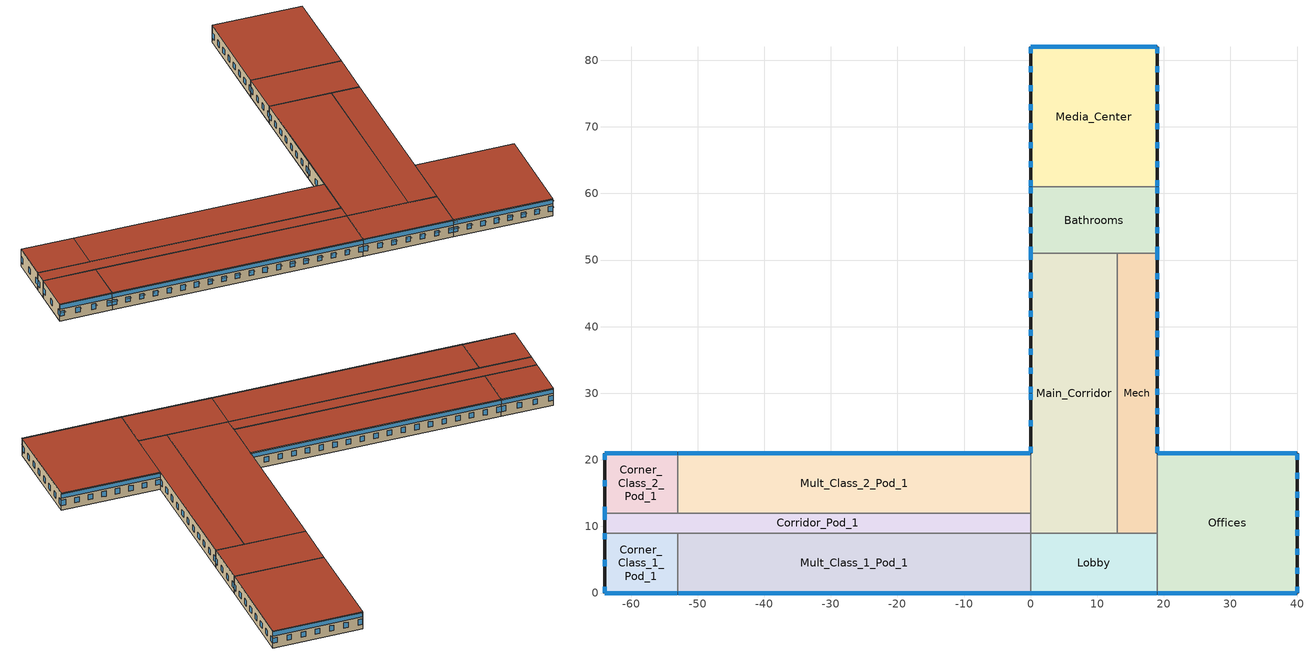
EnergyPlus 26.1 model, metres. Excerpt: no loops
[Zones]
Bathrooms
 floor ground (ASHRAE 90.1-1999_Table B-2_Unheated_Ext-slab): 0,61 19,61 19,51 0,51 z0
 wall outside (Steel-Framed_R-13_Ext-wall): 19,51 19,61 / 0,61 0,51 z0:4
 wall to Main_Corridor (Standard_Int-Wall): 0,51 13,51 z0:4
 wall to Mech (Standard_Int-Wall): 13,51 19,51 z0:4
 wall to Media_Center (Standard_Int-Wall): 19,61 0,61 z0:4
 window (std_window_UValue_3.237_SHGC_0.390_VT_0.495_east): 19,51.05 19,51.96 / 19,54.05 19,54.96 / 19,57.04 19,57.95 / 19,60.04 19,60.95 z1.1:2.32
 window (std_window_UValue_3.237_SHGC_0.390_VT_0.495_west): 0,60.95 0,60.04 / 0,57.95 0,57.04 / 0,54.96 0,54.05 / 0,51.96 0,51.05 z1.1:2.32
 roof outside (IEAD_R-15 ci_Roof): 0,51 19,51 19,61 0,61 z4
Corner_Class_1_Pod_1
 floor ground (ASHRAE 90.1-1999_Table B-2_Unheated_Ext-slab): -64,9 -53,9 -53,0 -64,0 z0
 wall outside (Steel-Framed_R-13_Ext-wall): -64,9 -64,0 -53,0 z0:4
 wall to Mult_Class_1_Pod_1 (Standard_Int-Wall): -53,0 -53,9 z0:4
 wall to Corridor_Pod_1 (Standard_Int-Wall): -53,9 -64,9 z0:4
 window (std_window_UValue_3.237_SHGC_0.390_VT_0.495): -63.95,0 -63.04,0 / -60.62,0 -59.71,0 / -57.29,0 -56.38,0 / -53.96,0 -53.05,0 z1.1:2.32
 window (daylight_window_UValue_3.237_SHGC_0.390_VT_0.495): -63.95,0 -53.05,0 z2.79:3.8
 window (std_window_UValue_3.237_SHGC_0.390_VT_0.495_west): -64,8.95 -64,8.04 / -64,4.96 -64,4.04 / -64,0.96 -64,0.05 z1.1:2.32
 roof outside (IEAD_R-15 ci_Roof): -64,0 -53,0 -53,9 -64,9 z4
Corner_Class_2_Pod_1
 floor ground (ASHRAE 90.1-1999_Table B-2_Unheated_Ext-slab): -64,21 -53,21 -53,12 -64,12 z0
 wall outside (Steel-Framed_R-13_Ext-wall): -53,21 -64,21 -64,12 z0:4
 wall to Corridor_Pod_1 (Standard_Int-Wall): -64,12 -53,12 z0:4
 wall to Mult_Class_2_Pod_1 (Standard_Int-Wall): -53,12 -53,21 z0:4
 window (std_window_UValue_3.237_SHGC_0.490_VT_0.622): -53.05,21 -53.96,21 / -56.38,21 -57.29,21 / -59.71,21 -60.62,21 / -63.04,21 -63.95,21 z1.1:2.32
 window (daylight_window_UValue_3.237_SHGC_0.490_VT_0.622): -53.05,21 -63.95,21 z2.79:3.8
 window (std_window_UValue_3.237_SHGC_0.390_VT_0.495_west): -64,20.95 -64,20.04 / -64,16.96 -64,16.04 / -64,12.96 -64,12.05 z1.1:2.32
 roof outside (IEAD_R-15 ci_Roof): -64,12 -53,12 -53,21 -64,21 z4
Corridor_Pod_1
 floor ground (ASHRAE 90.1-1999_Table B-2_Unheated_Ext-slab): -64,12 0,12 0,9 -64,9 z0
 wall outside (Steel-Framed_R-13_Ext-wall): -64,12 -64,9 z0:4
 wall to Mult_Class_1_Pod_1 (Standard_Int-Wall): -53,9 0,9 z0:4
 wall to Main_Corridor (Standard_Int-Wall): 0,9 0,12 z0:4
 wall to Mult_Class_2_Pod_1 (Standard_Int-Wall): 0,12 -53,12 z0:4
 window (std_window_UValue_3.237_SHGC_0.390_VT_0.495_west): -64,11.95 -64,11.04 z1.1:2.32
 roof outside (IEAD_R-15 ci_Roof): -64,9 0,9 0,12 -64,12 z4
Media_Center
 floor ground (ASHRAE 90.1-1999_Table B-2_Unheated_Ext-slab): 0,82 19,82 19,61 0,61 z0
 wall outside (Steel-Framed_R-13_Ext-wall): 19,61 19,82 0,82 0,61 z0:4
 window (std_window_UValue_3.237_SHGC_0.390_VT_0.495_east): 19,61.05 19,61.96 / 19,63.91 19,64.82 / 19,66.76 19,67.67 / 19,69.62 19,70.53 / 19,72.47 19,73.38 / 19,75.33 19,76.24 / 19,78.18 19,79.09 / 19,81.04 19,81.95 z1.1:2.32
 window (std_window_UValue_3.237_SHGC_0.490_VT_0.622): 18.95,82 18.04,82 / 15.95,82 15.04,82 / 12.95,82 12.04,82 / 9.96,82 9.04,82 / 6.96,82 6.05,82 / 3.96,82 3.05,82 / 0.96,82 0.05,82 z1.1:2.32
 window (daylight_window_UValue_3.237_SHGC_0.490_VT_0.622): 18.95,82 0.05,82 z2.79:3.8
 window (std_window_UValue_3.237_SHGC_0.390_VT_0.495_west): 0,81.95 0,81.04 / 0,79.09 0,78.18 / 0,76.24 0,75.33 / 0,73.38 0,72.47 / 0,70.53 0,69.62 / 0,67.67 0,66.76 / 0,64.82 0,63.91 / 0,61.96 0,61.05 z1.1:2.32
 roof outside (IEAD_R-15 ci_Roof): 0,61 19,61 19,82 0,82 z4
Lobby
 floor ground (ASHRAE 90.1-1999_Table B-2_Unheated_Ext-slab): 0,9 19,9 19,0 0,0 z0
 wall outside (Steel-Framed_R-13_Ext-wall): 0,0 19,0 z0:4
 wall to Offices (Standard_Int-Wall): 19,0 19,9 z0:4
 wall to Mech (Standard_Int-Wall): 19,9 13,9 z0:4
 wall to Main_Corridor (Standard_Int-Wall): 13,9 0,9 z0:4
 wall to Mult_Class_1_Pod_1 (Standard_Int-Wall): 0,9 0,0 z0:4
 window (std_window_UValue_3.237_SHGC_0.390_VT_0.495): 0.05,0 0.96,0 / 3.05,0 3.96,0 / 6.05,0 6.96,0 / 9.04,0 9.96,0 / 12.04,0 12.95,0 / 15.04,0 15.95,0 / 18.04,0 18.95,0 z1.1:2.32
 window (daylight_window_UValue_3.237_SHGC_0.390_VT_0.495): 0.05,0 18.95,0 z2.79:3.8
 roof outside (IEAD_R-15 ci_Roof): 0,0 19,0 19,9 0,9 z4
Main_Corridor
 floor ground (ASHRAE 90.1-1999_Table B-2_Unheated_Ext-slab): 0,51 13,51 13,9 0,9 z0
 wall outside (Steel-Framed_R-13_Ext-wall): 0,51 0,30 0,21 z0:4
 wall to Mech (Standard_Int-Wall): 13,9 13,51 z0:4
 wall to Mult_Class_2_Pod_1 (Standard_Int-Wall): 0,21 0,12 z0:4
 window (std_window_UValue_3.237_SHGC_0.390_VT_0.495_west): 0,50.95 0,50.04 / 0,48.09 0,47.18 / 0,45.24 0,44.33 / 0,42.38 0,41.47 / 0,39.53 0,38.62 / 0,36.67 0,35.76 / 0,33.82 0,32.91 / 0,30.96 0,30.05 / 0,29.95 0,29.04 / 0,25.96 0,25.04 / 0,21.96 0,21.05 z1.1:2.32
 roof outside (IEAD_R-15 ci_Roof): 0,9 13,9 13,51 0,51 z4
Mech
 floor ground (ASHRAE 90.1-1999_Table B-2_Unheated_Ext-slab): 13,51 19,51 19,9 13,9 z0
 wall outside (Steel-Framed_R-13_Ext-wall): 19,21 19,51 z0:4
 wall to Offices (Standard_Int-Wall): 19,9 19,21 z0:4
 window (std_window_UValue_3.237_SHGC_0.390_VT_0.495_east): 19,21.05 19,21.96 / 19,23.95 19,24.86 / 19,26.85 19,27.76 / 19,29.75 19,30.66 / 19,32.64 19,33.56 / 19,35.54 19,36.46 / 19,38.44 19,39.36 / 19,41.34 19,42.25 / 19,44.24 19,45.15 / 19,47.14 19,48.05 / 19,50.04 19,50.95 z1.1:2.32
 roof outside (IEAD_R-15 ci_Roof): 13,9 19,9 19,51 13,51 z4
Mult_Class_1_Pod_1
 floor ground (ASHRAE 90.1-1999_Table B-2_Unheated_Ext-slab): -53,9 0,9 0,0 -53,0 z0
 wall outside (Steel-Framed_R-13_Ext-wall): -53,0 0,0 z0:4
 window (std_window_UValue_3.237_SHGC_0.390_VT_0.495): -52.95,0 -52.04,0 / -50.06,0 -49.15,0 / -47.17,0 -46.26,0 / -44.29,0 -43.37,0 / -41.4,0 -40.48,0 / -38.51,0 -37.6,0 / -35.62,0 -34.71,0 / -32.73,0 -31.82,0 / -29.85,0 -28.93,0 / -26.96,0 -26.04,0 / -24.07,0 -23.15,0 / -21.18,0 -20.27,0 / -18.29,0 -17.38,0 / -15.4,0 -14.49,0 / -12.52,0 -11.6,0 / -9.63,0 -8.71,0 / -6.74,0 -5.83,0 / -3.85,0 -2.94,0 / -0.96,0 -0.05,0 z1.1:2.32
 window (daylight_window_UValue_3.237_SHGC_0.390_VT_0.495): -52.95,0 -0.05,0 z2.8:3.8
 roof outside (IEAD_R-15 ci_Roof): -53,0 0,0 0,9 -53,9 z4
Mult_Class_2_Pod_1
 floor ground (ASHRAE 90.1-1999_Table B-2_Unheated_Ext-slab): -53,21 0,21 0,12 -53,12 z0
 wall outside (Steel-Framed_R-13_Ext-wall): 0,21 -53,21 z0:4
 window (std_window_UValue_3.237_SHGC_0.490_VT_0.622): -0.05,21 -0.96,21 / -2.94,21 -3.85,21 / -5.83,21 -6.74,21 / -8.71,21 -9.63,21 / -11.6,21 -12.52,21 / -14.49,21 -15.4,21 / -17.38,21 -18.29,21 / -20.27,21 -21.18,21 / -23.15,21 -24.07,21 / -26.04,21 -26.96,21 / -28.93,21 -29.85,21 / -31.82,21 -32.73,21 / -34.71,21 -35.62,21 / -37.6,21 -38.51,21 / -40.48,21 -41.4,21 / -43.37,21 -44.29,21 / -46.26,21 -47.17,21 / -49.15,21 -50.06,21 / -52.04,21 -52.95,21 z1.1:2.32
 window (daylight_window_UValue_3.237_SHGC_0.490_VT_0.622): -0.05,21 -52.95,21 z2.8:3.8
 roof outside (IEAD_R-15 ci_Roof): -53,12 0,12 0,21 -53,21 z4
Offices
 floor ground (ASHRAE 90.1-1999_Table B-2_Unheated_Ext-slab): 19,21 40,21 40,0 19,0 z0
 wall outside (Steel-Framed_R-13_Ext-wall): 19,0 40,0 40,21 19,21 z0:4
 window (std_window_UValue_3.237_SHGC_0.390_VT_0.495): 19.05,0 19.96,0 / 21.91,0 22.82,0 / 24.76,0 25.67,0 / 27.62,0 28.53,0 / 30.47,0 31.38,0 / 33.33,0 34.24,0 / 36.18,0 37.09,0 / 39.04,0 39.95,0 z1.1:2.32
 window (daylight_window_UValue_3.237_SHGC_0.390_VT_0.495): 19.05,0 39.95,0 z2.8:3.8
 window (std_window_UValue_3.237_SHGC_0.390_VT_0.495_east): 40,0.05 40,0.96 / 40,2.91 40,3.82 / 40,5.76 40,6.67 / 40,8.62 40,9.53 / 40,11.47 40,12.38 / 40,14.33 40,15.24 / 40,17.18 40,18.09 / 40,20.04 40,20.95 z1.1:2.32
 window (std_window_UValue_3.237_SHGC_0.490_VT_0.622): 39.95,21 39.04,21 / 37.09,21 36.18,21 / 34.24,21 33.33,21 / 31.38,21 30.47,21 / 28.53,21 27.62,21 / 25.67,21 24.76,21 / 22.82,21 21.91,21 / 19.96,21 19.05,21 z1.1:2.32
 window (daylight_window_UValue_3.237_SHGC_0.490_VT_0.622): 39.95,21 19.05,21 z2.8:3.8
 roof outside (IEAD_R-15 ci_Roof): 19,0 40,0 40,21 19,21 z4
shading: -63.95,-0.61 -63.95,0 -63.04,0 -63.04,-0.61 z2.32; -60.62,-0.61 -60.62,0 -59.71,0 -59.71,-0.61 z2.32; -57.29,-0.61 -57.29,0 -56.38,0 -56.38,-0.61 z2.32; -53.96,-0.61 -53.96,0 -53.05,0 -53.05,-0.61 z2.32; -63.95,-0.5 -63.95,0 -53.05,0 -53.05,-0.5 z3.8; 0.05,-0.61 0.05,0 0.96,0 0.96,-0.61 z2.32; 3.05,-0.61 3.05,0 3.96,0 3.96,-0.61 z2.32; 6.05,-0.61 6.05,0 6.96,0 6.96,-0.61 z2.32; 9.04,-0.61 9.04,0 9.96,0 9.96,-0.61 z2.32; 12.04,-0.61 12.04,0 12.95,0 12.95,-0.61 z2.32; 15.04,-0.61 15.04,0 15.95,0 15.95,-0.61 z2.32; 18.04,-0.61 18.04,0 18.95,0 18.95,-0.61 z2.32; 0.05,-0.5 0.05,0 18.95,0 18.95,-0.5 z3.8; -52.95,-0.61 -52.95,0 -52.04,0 -52.04,-0.61 z2.32; -50.06,-0.61 -50.06,0 -49.15,0 -49.15,-0.61 z2.32; -47.17,-0.61 -47.17,0 -46.26,0 -46.26,-0.61 z2.32; -44.29,-0.61 -44.29,0 -43.37,0 -43.37,-0.61 z2.32; -41.4,-0.61 -41.4,0 -40.48,0 -40.48,-0.61 z2.32; -38.51,-0.61 -38.51,0 -37.6,0 -37.6,-0.61 z2.32; -35.62,-0.61 -35.62,0 -34.71,0 -34.71,-0.61 z2.32; -32.73,-0.61 -32.73,0 -31.82,0 -31.82,-0.61 z2.32; -29.85,-0.61 -29.85,0 -28.93,0 -28.93,-0.61 z2.32; -26.96,-0.61 -26.96,0 -26.04,0 -26.04,-0.61 z2.32; -24.07,-0.61 -24.07,0 -23.15,0 -23.15,-0.61 z2.32; -21.18,-0.61 -21.18,0 -20.27,0 -20.27,-0.61 z2.32; -18.29,-0.61 -18.29,0 -17.38,0 -17.38,-0.61 z2.32; -15.4,-0.61 -15.4,0 -14.49,0 -14.49,-0.61 z2.32; -12.52,-0.61 -12.52,0 -11.6,0 -11.6,-0.61 z2.32; -9.63,-0.61 -9.63,0 -8.71,0 -8.71,-0.61 z2.32; -6.74,-0.61 -6.74,0 -5.83,0 -5.83,-0.61 z2.32; -3.85,-0.61 -3.85,0 -2.94,0 -2.94,-0.61 z2.32; -0.96,-0.61 -0.96,0 -0.05,0 -0.05,-0.61 z2.32; -52.95,-0.5 -52.95,0 -0.05,0 -0.05,-0.5 z3.8; 19.05,-0.61 19.05,0 19.96,0 19.96,-0.61 z2.32; 21.91,-0.61 21.91,0 22.82,0 22.82,-0.61 z2.32; 24.76,-0.61 24.76,0 25.67,0 25.67,-0.61 z2.32; 27.62,-0.61 27.62,0 28.53,0 28.53,-0.61 z2.32; 30.47,-0.61 30.47,0 31.38,0 31.38,-0.61 z2.32; 33.33,-0.61 33.33,0 34.24,0 34.24,-0.61 z2.32; 36.18,-0.61 36.18,0 37.09,0 37.09,-0.61 z2.32; 39.04,-0.61 39.04,0 39.95,0 39.95,-0.61 z2.32; 19.05,-0.5 19.05,0 39.95,0 39.95,-0.5 z3.8
[Building]
Primary School Low-Energy Dual Duct and Fan Coil: Loads convergence tolerance value=0.04; Maximum number of warmup days=25; Minimum number of warmup days=6; North axis=0; Solar distribution=FullExterior; Temperature convergence tolerance value=0.2; Terrain=City
[Site:GroundTemperature:BuildingSurface]
19.527, 19.502, 19.536, 19.598, 20.002, 21.64, 22.225, 22.375, 21.449, 20.121, 19.802, 19.633
[Site:Location]
USA IL-CHICAGO-OHARE: Elevation=190; Latitude=41.77; Longitude=-87.75; Time zone=-6
[Site:WaterMainsTemperature]
Annual average outdoor air temperature=9.69; Calculation method=Correlation; Maximum difference in monthly average outdoor air temperatures=28.1
[SizingPeriod:DesignDay] Barometric pressure=99063; Day of month=21; Daylight saving time indicator=No; Humidity condition type=WetBulb; Rain indicator=No; Snow indicator=No; Solar model indicator=ASHRAEClearSky
Name | Daily dry bulb temperature range | Day type | Maximum dry bulb temperature | Month | Sky clearness | Wetbulb or dewpoint at maximum dry bulb | Wind direction | Wind speed
CHICAGO Ann Clg .4% Condns DB=>MWB | 10.7 | SummerDesignDay | 33.2 | 7 | 1 | 23.8 | 230 | 5.3
CHICAGO Ann Clg .4% Condns WB=>MDB | 10.7 | SummerDesignDay | 31.2 | 7 | 1 | 25.5 | 230 | 5.3
CHICAGO Ann Htg 99.6% Condns DB | 0 | WinterDesignDay | -20.6 | 1 | 0 | -20.6 | 270 | 4.9
[Construction]
ASHRAE 90.1-1999_Table B-2_Unheated_Ext-slab: MAT-CC05 8 HW CONCRETE, CP02 CARPET PAD
IEAD_R-15 ci_Roof: Roof Membrane, Roof Insulation, Metal Decking
InteriorFurnishings: Std Wood 6inch
Standard_Int-Wall: GP01 1/2 GYPSUM, GP01 1/2 GYPSUM
Steel-Framed_R-13_Ext-wall: MAT-SHEATH, Wall Insulation [1], 1/2IN Gypsum
daylight_window_UValue_3.237_SHGC_0.390_VT_0.495; std_window_UValue_3.237_SHGC_0.390_VT_0.495: SOUTH
daylight_window_UValue_3.237_SHGC_0.490_VT_0.622; std_window_UValue_3.237_SHGC_0.490_VT_0.622: NORTH
std_window_UValue_3.237_SHGC_0.390_VT_0.495_east: EAST
std_window_UValue_3.237_SHGC_0.390_VT_0.495_west: WEST
[Material] Thermal absorptance=0.9
Name | Conductivity | Density | Roughness | Solar absorptance | Specific heat | Thickness | Visible absorptance
1/2IN Gypsum | 0.16 | 784.9 | Smooth | 0.92 | 830 | 0.0127 | 0.92
GP01 1/2 GYPSUM | 0.16 | 800 | Smooth | 0.7 | 1090 | 0.0127 | 0.5
MAT-CC05 8 HW CONCRETE | 1.311 | 2240 | Rough | 0.7 | 836.8 | 0.2032 | 0.7
Metal Decking | 45.006 | 7680 | MediumSmooth | 0.7 | 418.4 | 0.0015 | 0.3
Roof Insulation | 0.049 | 265 | MediumRough | 0.7 | 836.8 | 0.125 | 0.7
Roof Membrane | 0.16 | 1121.29 | VeryRough | 0.7 | 1460 | 0.0095 | 0.7
Std Wood 6inch | 0.12 | 540 | MediumSmooth | 0.7 | 1210 | 0.15 | 0.7
Wall Insulation [1] | 0.045 | 265 | MediumRough | 0.7 | 836.8 | 0.0373 | 0.7
[Material:NoMass] Solar absorptance=0.7; Thermal absorptance=0.9
Name | Roughness | Thermal resistance | Visible absorptance
CP02 CARPET PAD | VeryRough | 0.2165 | 0.8
MAT-SHEATH | Rough | 0.3626 | 0.7
[WindowMaterial:SimpleGlazingSystem] U factor=3.237
Name | Solar heat gain coefficient | Visible transmittance
EAST; SOUTH; WEST | 0.39 | 0.495
NORTH | 0.49 | 0.622
[ElectricEquipment] Design level calculation method=EquipmentLevel; End use subcategory=General; Fraction latent=0; Fraction lost=0; Fraction radiant=0.5; Schedule=Bldg_Equip_Sch
Name | Design level | Zone or zonelist or space or spacelist
Corner_Class_1_Pod_1_PlugMisc_Equip | 894.96 | Corner_Class_1_Pod_1
Corner_Class_2_Pod_1_PlugMisc_Equip | 894.96 | Corner_Class_2_Pod_1
Media_Center_PlugMisc_Equip | 1288.77 | Media_Center
Mult_Class_1_Pod_1_PlugMisc_Equip | 4312.08 | Mult_Class_1_Pod_1
Mult_Class_2_Pod_1_PlugMisc_Equip | 4312.08 | Mult_Class_2_Pod_1
Offices_PlugMisc_Equip | 1424.43 | Offices
[Exterior:Lights]
Exterior Facade Lighting: Control option=AstronomicalClock; Design level=2218.8; End use subcategory=Exterior Facade Lighting; Schedule=Ext_Light_Sch
[InternalMass] Construction=InteriorFurnishings
Name | Zone or zonelist | Surface area
Bathrooms Internal Mass | Bathrooms | 380
Corner_Class_1_Pod_1 Internal Mass | Corner_Class_1_Pod_1 | 198
Corner_Class_2_Pod_1 Internal Mass | Corner_Class_2_Pod_1 | 198
Corridor_Pod_1 Internal Mass | Corridor_Pod_1 | 384
Lobby Internal Mass | Lobby | 342
Main_Corridor Internal Mass | Main_Corridor | 1092
Mech Internal Mass | Mech | 504
Media_Center Internal Mass | Media_Center | 798
Mult_Class_1_Pod_1 Internal Mass | Mult_Class_1_Pod_1 | 954
Mult_Class_2_Pod_1 Internal Mass | Mult_Class_2_Pod_1 | 954
Offices Internal Mass | Offices | 882
[Lights] Design level calculation method=LightingLevel; End use subcategory=General; Fraction radiant=0.37; Fraction replaceable=1; Fraction visible=0.2; Return air fraction=0; Return air fraction calculated from plenum temperature=No; Schedule=Bldg_Light_Sch
Name | Lighting level | Zone or zonelist or space or spacelist
Bathrooms_Lights | 1022.2 | Bathrooms
Corner_Class_1_Pod_1_Lights | 852.39 | Corner_Class_1_Pod_1
Corner_Class_2_Pod_1_Lights | 852.39 | Corner_Class_2_Pod_1
Corridor_Pod_1_Lights | 827.52 | Corridor_Pod_1
Lobby_Lights | 1287.63 | Lobby
Main_Corridor_Lights | 2353.26 | Main_Corridor
Mech_Lights | 1086.12 | Mech
Media_Center_Lights | 3435.39 | Media_Center
Mult_Class_1_Pod_1_Lights | 4106.97 | Mult_Class_1_Pod_1
Mult_Class_2_Pod_1_Lights | 4106.97 | Mult_Class_2_Pod_1
Offices_Lights | 2848.86 | Offices
[People] Activity level schedule=ACTIVITY_SCH; Air velocity schedule=AIR_VELO_SCH; Carbon dioxide generation rate=3.82e-08; Clothing insulation calculation method=ClothingInsulationSchedule; Clothing insulation schedule=CLOTHING_SCH; Enable ashrae 55 comfort warnings=No; Fraction radiant=0.3; Mean radiant temperature calculation type=EnclosureAveraged; Number of people calculation method=People; Sensible heat fraction=Autocalculate; Thermal comfort model 1 type=Fanger; Work efficiency schedule=WORK_EFF_SCH
Name | Number of people | Number of people schedule | Zone or zonelist or space or spacelist
Corner_Class_1_Pod_1 People | 34.65 | Bldg_Occ_Sch | Corner_Class_1_Pod_1
Corner_Class_2_Pod_1 People | 34.65 | Bldg_Occ_Sch | Corner_Class_2_Pod_1
Media_Center People | 99.75 | Lib_Occ_Sch | Media_Center
Mult_Class_1_Pod_1 People | 166.95 | Bldg_Occ_Sch | Mult_Class_1_Pod_1
Mult_Class_2_Pod_1 People | 166.95 | Bldg_Occ_Sch | Mult_Class_2_Pod_1
Offices People | 22.05 | Off_Occ_Sch | Offices
[Zone] Ceiling height=4; Floor area=Autocalculate; Multiplier=1; Part of total floor area=Yes; Type=1
Name | Volume
Bathrooms | 760
Corner_Class_1_Pod_1; Corner_Class_2_Pod_1 | 396
Corridor_Pod_1 | 768
Lobby | 684
Main_Corridor | 2184
Mech | 1008
Media_Center | 1596
Mult_Class_1_Pod_1; Mult_Class_2_Pod_1 | 1908
Offices | 1764
[ZoneInfiltration:DesignFlowRate] Constant term coefficient=1; Design flow rate calculation method=Flow/ExteriorWallArea; Flow rate per exterior surface area=0.000302; Schedule=INFIL_SCH; Temperature term coefficient=0; Velocity squared term coefficient=0; Velocity term coefficient=0
Name | Zone or zonelist or space or spacelist
Bathrooms_Infiltration | Bathrooms
Corner_Class_1_Pod_1_Infiltration | Corner_Class_1_Pod_1
Corner_Class_2_Pod_1_Infiltration | Corner_Class_2_Pod_1
Corridor_Pod_1_Infiltration | Corridor_Pod_1
Lobby_Infiltration | Lobby
Main_Corridor_Infiltration | Main_Corridor
Mech_Infiltration | Mech
Media_Center_Infiltration | Media_Center
Mult_Class_1_Pod_1_Infiltration | Mult_Class_1_Pod_1
Mult_Class_2_Pod_1_Infiltration | Mult_Class_2_Pod_1
Offices_Infiltration | Offices
[Schedule:Compact]
Activity_Sch: Through: 12/31, For: AllDays, Until: 24:00, 120
Air_Velo_Sch: Through: 12/31, For: AllDays, Until: 24:00, 0.2
Bldg_Equip_Sch: Through: 6/30, For: Weekdays SummerDesignDay, Until: 08:00, 0.15, Until: 15:00, 0.6, Until: 24:00, 0.15, For: WinterDesignDay, Until: 24:00, 0, For: AllOtherDays, Until: 24:00, 0.15, Through: 9/1, For: Weekdays SummerDesignDay, Until: 09:00, 0.15, Until: 13:00, 0.6, Until: 24:00, 0.15, For: WinterDesignDay, Until: 24:00, 0, For: AllOtherDays, Until: 24:00, 0.15, Through: 12/31, For: Weekdays SummerDesignDay, Until: 08:00, 0.15, Until: 15:00, 0.6, Until: 24:00, 0.15, For: WinterDesignDay, Until: 24:00, 0, For: AllOtherDays, Until: 24:00, 0.15
Bldg_Light_Sch: Through: 6/30, For: Weekdays, Until: 06:00, 0.2, Until: 07:00, 0.4, Until: 16:00, 0.9, Until: 19:00, 0.7, Until: 21:00, 0.5, Until: 24:00, 0.2, For: SummerDesignDay, Until: 24:00, 1, For: WinterDesignDay, Until: 24:00, 0, For: AllOtherDays, Until: 24:00, 0.2, Through: 9/1, For: Weekdays, Until: 08:00, 0.2, Until: 14:00, 0.5, Until: 24:00, 0.2, For: SummerDesignDay, Until: 24:00, 1, For: WinterDesignDay, Until: 24:00, 0, For: AllOtherDays, Until: 24:00, 0.2, Through: 12/31, For: Weekdays, Until: 06:00, 0.2, Until: 07:00, 0.4, Until: 16:00, 0.9, Until: 19:00, 0.7, Until: 21:00, 0.5, Until: 24:00, 0.2, For: SummerDesignDay, Until: 24:00, 1, For: WinterDesignDay, Until: 24:00, 0, For: AllOtherDays, Until: 24:00, 0.2
Bldg_Occ_Sch: Through: 6/30, For: Weekdays, Until: 08:00, 0, Until: 11:00, 0.3, Until: 13:00, 0.2, Until: 15:00, 0.3, Until: 17:00, 0.05, Until: 24:00, 0, For: SummerDesignDay, Until: 24:00, 1, For: AllOtherDays, Until: 24:00, 0, Through: 9/1, For: Weekdays, Until: 09:00, 0, Until: 13:00, 0.05, Until: 24:00, 0, For: SummerDesignDay, Until: 24:00, 1, For: AllOtherDays, Until: 24:00, 0, Through: 12/31, For: Weekdays, Until: 08:00, 0, Until: 11:00, 0.3, Until: 13:00, 0.2, Until: 15:00, 0.3, Until: 17:00, 0.05, Until: 24:00, 0, For: SummerDesignDay, Until: 24:00, 1, For: AllOtherDays, Until: 24:00, 0
Clothing_Sch: Through: 04/30, For: AllDays, Until: 24:00, 1.1, Through: 09/30, For: AllDays, Until: 24:00, 0.6, Through: 12/31, For: AllDays, Until: 24:00, 1.1
Ext_Light_Sch: Through: 12/31, For: AllDays, Until: 06:00, 0.25, Until: 24:00, 1
Infil_Sch: Through: 6/30, For: WinterDesignDay SummerDesignDay, Until: 24:00, 1, For: Weekdays, Until: 06:00, 0.5, Until: 18:00, 1, Until: 24:00, 0.5, For: AllOtherDays, Until: 24:00, 0.5, Through: 9/1, For: WinterDesignDay SummerDesignDay, Until: 24:00, 1, For: Weekdays, Until: 08:00, 0.5, Until: 13:00, 1, Until: 24:00, 0.5, For: AllOtherDays, Until: 24:00, 0.5, Through: 12/31, For: WinterDesignDay SummerDesignDay, Until: 24:00, 1, For: Weekdays, Until: 06:00, 0.5, Until: 18:00, 1, Until: 24:00, 0.5, For: AllOtherDays, Until: 24:00, 0.5
Lib_Occ_Sch: Through: 6/30, For: Weekdays, Until: 08:00, 0, Until: 09:00, 0.3, Until: 11:00, 0.6, Until: 13:00, 0.3, Until: 15:00, 0.6, Until: 17:00, 0.3, Until: 24:00, 0, For: SummerDesignDay, Until: 24:00, 1, For: AllOtherDays, Until: 24:00, 0, Through: 9/1, For: AllDays, Until: 24:00, 0, Through: 12/31, For: Weekdays, Until: 08:00, 0, Until: 09:00, 0.3, Until: 11:00, 0.6, Until: 13:00, 0.3, Until: 15:00, 0.6, Until: 17:00, 0.3, Until: 24:00, 0, For: SummerDesignDay, Until: 24:00, 1, For: AllOtherDays, Until: 24:00, 0
Off_Occ_Sch: Through: 6/30, For: Weekdays, Until: 08:00, 0, Until: 17:00, 0.75, Until: 24:00, 0, For: SummerDesignDay, Until: 24:00, 1, For: AllOtherDays, Until: 24:00, 0, Through: 9/1, For: Weekdays, Until: 09:00, 0, Until: 13:00, 0.25, Until: 24:00, 0, For: SummerDesignDay, Until: 24:00, 1, For: AllOtherDays, Until: 24:00, 0, Through: 12/31, For: Weekdays, Until: 08:00, 0, Until: 17:00, 0.75, Until: 24:00, 0, For: SummerDesignDay, Until: 24:00, 1, For: AllOtherDays, Until: 24:00, 0
Work_Eff_Sch: Through: 12/31, For: AllDays, Until: 24:00, 0
